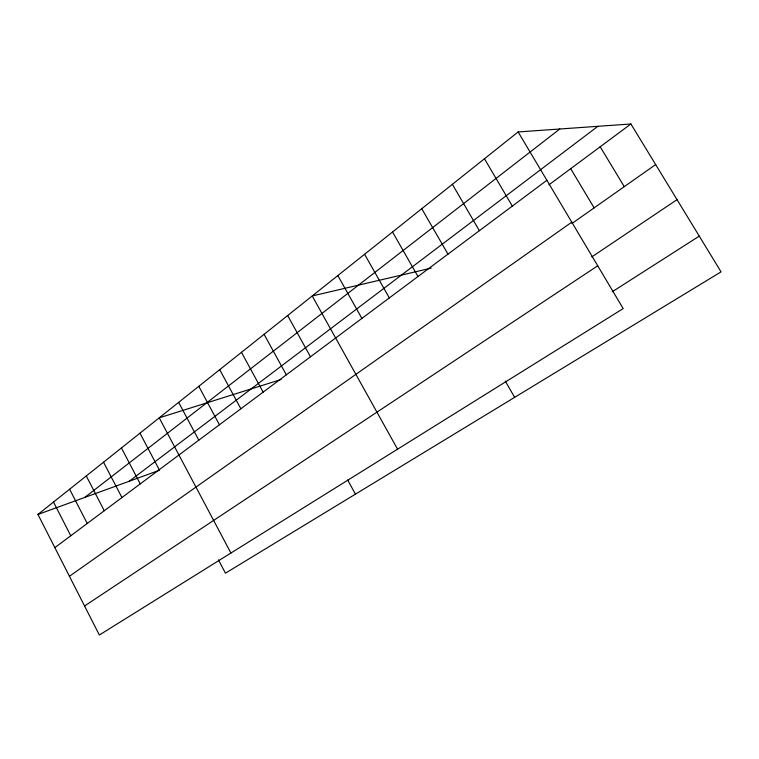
<?xml version="1.0" encoding="UTF-8"?>
<svg xmlns="http://www.w3.org/2000/svg" width="759" height="759" viewBox="0 0 759 759"><rect width="100%" height="100%" fill="white"/><g stroke="black" fill="none" stroke-linecap="round" stroke-linejoin="round"><path stroke-width="1.14" d="M518.131 131.943L623.177 308.59L99.353 635.017L37.95 514.45L518.131 131.943L630.909 123.983L721.05 271.864L225.461 573.178L218.421 559.857M84.733 497.439L559.791 129.002M129.229 481.253L597.883 126.307M54.857 547.637L546.888 180.291M548.966 184.817L630.909 123.983M69.439 576.271L571.793 222.178M571.954 223.478L655.653 164.57M591.821 256.893L677.037 199.655M84.562 605.986L597.731 265.792M612.238 291.76L699.276 236.134M37.95 514.45L159.409 470.276M281.096 379.5L159.238 417.829L230.916 553.036M431.178 268.136L312.215 295.963L397.564 449.186M600.189 146.791L624.268 186.657M570.692 168.688L594.136 207.862M484.46 158.764L512.316 206.106M452.373 184.323L479.384 230.689M421.757 208.706L447.971 254.142M505.257 381.037L514.64 397.355M392.526 231.998L417.981 276.532M364.576 254.256L389.32 297.926M337.831 275.564L361.901 318.401M287.661 315.535L310.469 356.796M347.65 479.982L355.43 494.156M264.094 334.302L286.323 374.832M241.457 352.337L263.136 392.137M219.702 369.661L240.85 408.769M198.782 386.331L219.427 424.774M178.64 402.374L198.801 440.163M139.988 433.171L159.229 469.707M121.431 447.952L140.244 483.891M103.537 462.203L121.933 497.553M86.279 475.95L104.277 510.741M69.61 489.232L87.228 523.463M53.509 502.05L70.767 535.759"/></g></svg>
